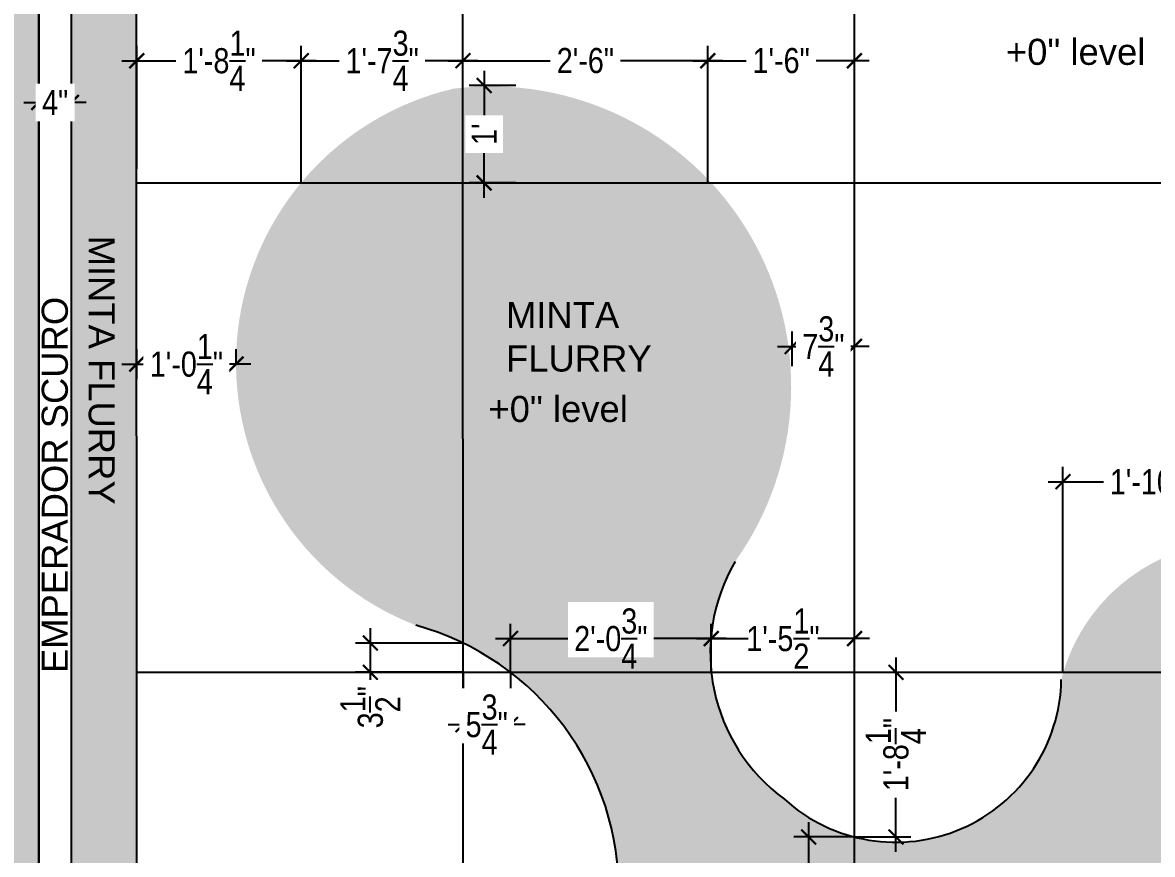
# Model space of a CAD drawing. Header units: inches. Extents: x -109431 to 29005, y -34715 to -1756.
# Drawn here: x -53612.4 to -53473.9, y -17396.6 to -17294.6 of the extents above; entities that cross this region are included whole.
import ezdxf

# ---------------------------------------------------------------- set-up
doc = ezdxf.new("R2010")
doc.units = ezdxf.units.IN
doc.header["$LTSCALE"] = 0.05
doc.header["$MEASUREMENT"] = 0
doc.header["$PDMODE"] = 3
doc.header["$PDSIZE"] = -4
doc.linetypes.add('ACAD_ISO03W100', pattern=[30, 12, -18])
doc.linetypes.add('DASHED2', pattern=[0.375, 0.25, -0.125])
doc.layers.get('Defpoints').update_dxf_attribs({"linetype": 'DASHED2'})
for name, color, linetype in [('Flooring Hatch', 251, 'Continuous'), ('Flooring Layout', 7, 'Continuous'), ('hatchscreen60', 7, 'Continuous')]:
    doc.layers.add(name, color=color, linetype=linetype)
doc.styles.add('9-128OF1-4', font='ARIALN.TTF', dxfattribs={"height": 3.0792})
doc.styles.add('PDF Arial', font='arial.ttf')
doc.dimstyles.new('DIM 1-4', dxfattribs={"dimtxt": 3.0792, "dimasz": 1.82, "dimexe": 1.82, "dimexo": 0, "dimgap": 0.09, "dimtad": 0, "dimzin": 0, "dimdsep": 46, "dimlunit": 4, "dimtxsty": '9-128OF1-4', "dimblk": 'ARCHTICK', "dimcen": 1.8125, "dimdle": 1.82, "dimclrd": 8, "dimclre": 8, "dimadec": 0, "dimazin": 0, "dimtfac": 1, "dimtofl": 0, "dimtmove": 0, "dimatfit": 3, "dimldrblk": 'OPEN90', "dimfxl": 1, "dimtolj": 1, "dimtzin": 0, "dimlwd": -1, "dimarcsym": 0})

# ---------------------------------------------------------------- blocks, each defined once
blk = doc.blocks.new('_ArchTick')
at = {"color": 0, "const_width": 0.15}
blk.add_lwpolyline([(-0.5, -0.5), (0.5, 0.5)], dxfattribs=at)
blk = doc.blocks.new('*D308')
at = {"layer": 'Defpoints', "color": 0, "ltscale": 50, "transparency": 16777216}
for p in [(-53551.94, -17302.29), (-53555.85, -17314.23), (-53551.94, -17314.23)]:
    blk.add_point(p, dxfattribs=at)
at = {"layer": 'Flooring Layout', "color": 8, "linetype": 'ACAD_ISO03W100', "ltscale": 50, "transparency": 16777216}
for p, q in [((-53555.85, -17300.47), (-53555.85, -17307.13)), ((-53555.85, -17316.05), (-53555.85, -17309.39))]:
    blk.add_line(p, q, dxfattribs=at)
at = {"layer": 'Flooring Layout', "color": 8, "linetype": 'ACAD_ISO03W100', "lineweight": -2, "ltscale": 50, "transparency": 16777216}
for p, q in [((-53551.94, -17302.29), (-53557.67, -17302.29)), ((-53551.94, -17314.23), (-53557.67, -17314.23))]:
    blk.add_line(p, q, dxfattribs=at)
at = {"layer": 'Flooring Layout', "color": 8, "ltscale": 50, "transparency": 16777216, "xscale": 1.82, "yscale": 1.82, "zscale": 1.82}
for p, rotation in [((-53555.85, -17302.29), 90), ((-53555.85, -17314.23), 270)]:
    blk.add_blockref('_ArchTick', p, dxfattribs=dict(at, rotation=rotation))
at = {"layer": 'Flooring Layout', "color": 0, "ltscale": 50, "transparency": 16777216, "insert": (-53555.85, -17308.26), "char_height": 3.079, "attachment_point": 5, "rotation": 90, "style": '9-128OF1-4', "bg_fill": 3, "box_fill_scale": 1.25, "bg_fill_color": 256, "bg_fill_true_color": 13158600, "bg_fill_transparency": 0}
blk.add_mtext("\\A1;1'", dxfattribs=at)
blk = doc.blocks.new('_Open90')
at = {"color": 0, "linetype": 'ByBlock', "lineweight": -2}
for p, q in [((0, 0), (-1, 0)), ((-0.5, 0.5), (0, 0)), ((0, 0), (-0.5, -0.5))]:
    blk.add_line(p, q, dxfattribs=at)
blk = doc.blocks.new('*D309')
at = {"layer": 'Defpoints', "color": 0, "ltscale": 50, "transparency": 16777216}
for p in [(-53528.42, -17299.25), (-53558.44, -17314.23), (-53528.42, -17314.23)]:
    blk.add_point(p, dxfattribs=at)
at = {"layer": 'Flooring Layout', "color": 8, "linetype": 'ACAD_ISO03W100', "lineweight": -2, "ltscale": 50, "transparency": 16777216}
for p, q in [((-53558.44, -17314.23), (-53558.44, -17297.43)), ((-53528.42, -17314.23), (-53528.42, -17297.43))]:
    blk.add_line(p, q, dxfattribs=at)
at = {"layer": 'Flooring Layout', "color": 8, "linetype": 'ACAD_ISO03W100', "ltscale": 50, "transparency": 16777216}
for p, q in [((-53560.26, -17299.25), (-53546.9, -17299.25)), ((-53526.6, -17299.25), (-53539.96, -17299.25))]:
    blk.add_line(p, q, dxfattribs=at)
at = {"layer": 'Flooring Layout', "color": 8, "ltscale": 50, "transparency": 16777216, "xscale": 1.82, "yscale": 1.82, "zscale": 1.82, "rotation": 180}
blk.add_blockref('_ArchTick', (-53558.44, -17299.25), dxfattribs=at)
at = {"layer": 'Flooring Layout', "color": 8, "ltscale": 50, "transparency": 16777216, "xscale": 1.82, "yscale": 1.82, "zscale": 1.82}
blk.add_blockref('_ArchTick', (-53528.42, -17299.25), dxfattribs=at)
at = {"layer": 'Flooring Layout', "color": 0, "ltscale": 50, "transparency": 16777216, "insert": (-53543.43, -17299.25), "char_height": 3.079, "attachment_point": 5, "style": '9-128OF1-4', "bg_fill": 3, "box_fill_scale": 1.25, "bg_fill_color": 256, "bg_fill_true_color": 13158600, "bg_fill_transparency": 0}
blk.add_mtext('\\A1;2\'-6"', dxfattribs=at)
blk = doc.blocks.new('*D310')
at = {"layer": 'Defpoints', "color": 0, "ltscale": 50, "transparency": 16777216}
for p in [(-53578.27, -17299.25), (-53578.27, -17314.23), (-53558.44, -17314.23)]:
    blk.add_point(p, dxfattribs=at)
at = {"layer": 'Flooring Layout', "color": 8, "linetype": 'ACAD_ISO03W100', "lineweight": -2, "ltscale": 50, "transparency": 16777216}
for p, q in [((-53578.27, -17314.23), (-53578.27, -17297.43)), ((-53558.44, -17314.23), (-53558.44, -17297.43))]:
    blk.add_line(p, q, dxfattribs=at)
at = {"layer": 'Flooring Layout', "color": 8, "linetype": 'ACAD_ISO03W100', "ltscale": 50, "transparency": 16777216}
for p, q in [((-53580.09, -17299.25), (-53572.65, -17299.25)), ((-53556.62, -17299.25), (-53564.06, -17299.25))]:
    blk.add_line(p, q, dxfattribs=at)
at = {"layer": 'Flooring Layout', "color": 8, "ltscale": 50, "transparency": 16777216, "xscale": 1.82, "yscale": 1.82, "zscale": 1.82, "rotation": 180}
blk.add_blockref('_ArchTick', (-53578.27, -17299.25), dxfattribs=at)
at = {"layer": 'Flooring Layout', "color": 8, "ltscale": 50, "transparency": 16777216, "xscale": 1.82, "yscale": 1.82, "zscale": 1.82}
blk.add_blockref('_ArchTick', (-53558.44, -17299.25), dxfattribs=at)
at = {"layer": 'Flooring Layout', "color": 0, "ltscale": 50, "transparency": 16777216, "insert": (-53568.35, -17299.25), "char_height": 3.0792, "attachment_point": 5, "style": '9-128OF1-4', "bg_fill": 3, "box_fill_scale": 1.25, "bg_fill_color": 256, "bg_fill_true_color": 13158600, "bg_fill_transparency": 0}
blk.add_mtext('\\A1;1\'-7{\\H1x;\\S3/4;}"', dxfattribs=at)
blk = doc.blocks.new('*D311')
at = {"layer": 'Defpoints', "color": 0, "ltscale": 50, "transparency": 16777216}
for p in [(-53558.43, -17370.65), (-53569.8, -17374.23), (-53558.43, -17374.23)]:
    blk.add_point(p, dxfattribs=at)
at = {"layer": 'Flooring Layout', "color": 8, "linetype": 'ACAD_ISO03W100', "ltscale": 50, "transparency": 16777216}
for p, q in [((-53569.8, -17368.83), (-53569.8, -17374.23)), ((-53569.8, -17374.23), (-53569.8, -17376.05))]:
    blk.add_line(p, q, dxfattribs=at)
at = {"layer": 'Flooring Layout', "color": 8, "linetype": 'ACAD_ISO03W100', "lineweight": -2, "ltscale": 50, "transparency": 16777216}
for p, q in [((-53558.43, -17370.65), (-53571.62, -17370.65)), ((-53558.43, -17374.23), (-53571.62, -17374.23))]:
    blk.add_line(p, q, dxfattribs=at)
at = {"layer": 'Flooring Layout', "color": 8, "ltscale": 50, "transparency": 16777216, "xscale": 1.82, "yscale": 1.82, "zscale": 1.82}
for p, rotation in [((-53569.8, -17370.65), 90), ((-53569.8, -17374.23), 270)]:
    blk.add_blockref('_ArchTick', p, dxfattribs=dict(at, rotation=rotation))
at = {"layer": 'Flooring Layout', "color": 0, "ltscale": 50, "transparency": 16777216, "insert": (-53569.8, -17378.52), "char_height": 3.0792, "attachment_point": 5, "rotation": 90, "style": '9-128OF1-4', "bg_fill": 3, "box_fill_scale": 1.25, "bg_fill_color": 256, "bg_fill_true_color": 13158600, "bg_fill_transparency": 0}
blk.add_mtext('\\A1;3{\\H1x;\\S1/2;}"', dxfattribs=at)
blk = doc.blocks.new('*D312')
at = {"layer": 'Defpoints', "color": 0, "ltscale": 50, "transparency": 16777216}
for p in [(-53484.88, -17350.87), (-53462.43, -17358.01), (-53484.88, -17374.24)]:
    blk.add_point(p, dxfattribs=at)
at = {"layer": 'Flooring Layout', "color": 8, "linetype": 'ACAD_ISO03W100', "lineweight": -2, "ltscale": 50, "transparency": 16777216}
for p, q in [((-53484.88, -17374.24), (-53484.88, -17349.05)), ((-53462.43, -17358.01), (-53462.43, -17349.05))]:
    blk.add_line(p, q, dxfattribs=at)
at = {"layer": 'Flooring Layout', "color": 8, "linetype": 'ACAD_ISO03W100', "ltscale": 50, "transparency": 16777216}
for p, q in [((-53486.7, -17350.87), (-53478.89, -17350.87)), ((-53460.61, -17350.87), (-53468.42, -17350.87))]:
    blk.add_line(p, q, dxfattribs=at)
at = {"layer": 'Flooring Layout', "color": 8, "ltscale": 50, "transparency": 16777216, "xscale": 1.82, "yscale": 1.82, "zscale": 1.82, "rotation": 180}
blk.add_blockref('_ArchTick', (-53484.88, -17350.87), dxfattribs=at)
at = {"layer": 'Flooring Layout', "color": 8, "ltscale": 50, "transparency": 16777216, "xscale": 1.82, "yscale": 1.82, "zscale": 1.82}
blk.add_blockref('_ArchTick', (-53462.43, -17350.87), dxfattribs=at)
at = {"layer": 'Flooring Layout', "color": 0, "ltscale": 50, "transparency": 16777216, "insert": (-53473.66, -17350.87), "char_height": 3.0792, "attachment_point": 5, "style": '9-128OF1-4', "bg_fill": 3, "box_fill_scale": 1.25, "bg_fill_color": 256, "bg_fill_true_color": 13158600, "bg_fill_transparency": 0}
blk.add_mtext('\\A1;1\'-10{\\H1x;\\S1/2;}"', dxfattribs=at)
blk = doc.blocks.new('*D318')
at = {"layer": 'Defpoints', "color": 0, "ltscale": 50, "transparency": 16777216}
for p in [(-53598.44, -17336.45), (-53586.26, -17336.45), (-53598.44, -17338.29)]:
    blk.add_point(p, dxfattribs=at)
at = {"layer": 'Flooring Layout', "color": 8, "linetype": 'ACAD_ISO03W100', "lineweight": -2, "ltscale": 50, "transparency": 16777216}
for p, q in [((-53598.44, -17338.29), (-53598.44, -17334.63)), ((-53586.26, -17336.45), (-53586.26, -17334.63))]:
    blk.add_line(p, q, dxfattribs=at)
at = {"layer": 'Flooring Layout', "color": 8, "linetype": 'ACAD_ISO03W100', "ltscale": 50, "transparency": 16777216}
for p, q in [((-53600.26, -17336.45), (-53596.64, -17336.45)), ((-53584.44, -17336.45), (-53588.06, -17336.45))]:
    blk.add_line(p, q, dxfattribs=at)
at = {"layer": 'Flooring Layout', "color": 8, "ltscale": 50, "transparency": 16777216, "xscale": 1.82, "yscale": 1.82, "zscale": 1.82, "rotation": 180}
blk.add_blockref('_ArchTick', (-53598.44, -17336.45), dxfattribs=at)
at = {"layer": 'Flooring Layout', "color": 8, "ltscale": 50, "transparency": 16777216, "xscale": 1.82, "yscale": 1.82, "zscale": 1.82}
blk.add_blockref('_ArchTick', (-53586.26, -17336.45), dxfattribs=at)
at = {"layer": 'Flooring Layout', "color": 0, "ltscale": 50, "transparency": 16777216, "insert": (-53592.35, -17336.45), "char_height": 3.0792, "attachment_point": 5, "style": '9-128OF1-4', "bg_fill": 3, "box_fill_scale": 1.25, "bg_fill_color": 256, "bg_fill_true_color": 13158600, "bg_fill_transparency": 0}
blk.add_mtext('\\A1;1\'-0{\\H1x;\\S1/4;}"', dxfattribs=at)
blk = doc.blocks.new('*D319')
at = {"layer": 'Flooring Layout', "color": 8, "linetype": 'ACAD_ISO03W100', "lineweight": -2, "ltscale": 50, "transparency": 16777216}
for p, q in [((-53518.07, -17336.69), (-53518.07, -17332.46)), ((-53510.44, -17336.69), (-53510.44, -17332.46))]:
    blk.add_line(p, q, dxfattribs=at)
at = {"layer": 'Flooring Layout', "color": 8, "linetype": 'ACAD_ISO03W100', "ltscale": 50, "transparency": 16777216}
for p, q in [((-53519.89, -17334.28), (-53516.75, -17334.28)), ((-53508.62, -17334.28), (-53511.76, -17334.28))]:
    blk.add_line(p, q, dxfattribs=at)
at = {"layer": 'Flooring Layout', "color": 8, "ltscale": 50, "transparency": 16777216, "xscale": 1.82, "yscale": 1.82, "zscale": 1.82, "rotation": 180}
blk.add_blockref('_ArchTick', (-53518.07, -17334.28), dxfattribs=at)
at = {"layer": 'Flooring Layout', "color": 8, "ltscale": 50, "transparency": 16777216, "xscale": 1.82, "yscale": 1.82, "zscale": 1.82}
blk.add_blockref('_ArchTick', (-53510.44, -17334.28), dxfattribs=at)
at = {"layer": 'Flooring Layout', "color": 0, "ltscale": 50, "transparency": 16777216, "insert": (-53514.25, -17334.28), "char_height": 3.0792, "attachment_point": 5, "style": '9-128OF1-4', "bg_fill": 3, "box_fill_scale": 1.25, "bg_fill_color": 256, "bg_fill_true_color": 13158600, "bg_fill_transparency": 0}
blk.add_mtext('\\A1;7{\\H1x;\\S3/4;}"', dxfattribs=at)
at = {"layer": 'Defpoints', "color": 0, "ltscale": 50, "transparency": 16777216}
for p in [(-53510.44, -17334.28), (-53518.07, -17336.69), (-53510.44, -17336.69)]:
    blk.add_point(p, dxfattribs=at)
blk = doc.blocks.new('*D320')
at = {"layer": 'Flooring Layout', "color": 8, "linetype": 'ACAD_ISO03W100', "lineweight": -2, "ltscale": 50, "transparency": 16777216}
for p, q in [((-53610.44, -17302.58), (-53610.44, -17306.18)), ((-53606.44, -17302.58), (-53606.44, -17306.18))]:
    blk.add_line(p, q, dxfattribs=at)
at = {"layer": 'Flooring Layout', "color": 8, "linetype": 'ACAD_ISO03W100', "ltscale": 50, "transparency": 16777216}
for p, q in [((-53612.26, -17304.36), (-53610.03, -17304.36)), ((-53604.62, -17304.36), (-53606.85, -17304.36))]:
    blk.add_line(p, q, dxfattribs=at)
at = {"layer": 'Flooring Layout', "color": 8, "ltscale": 50, "transparency": 16777216, "xscale": 1.82, "yscale": 1.82, "zscale": 1.82, "rotation": 180}
blk.add_blockref('_ArchTick', (-53610.44, -17304.36), dxfattribs=at)
at = {"layer": 'Flooring Layout', "color": 8, "ltscale": 50, "transparency": 16777216, "xscale": 1.82, "yscale": 1.82, "zscale": 1.82}
blk.add_blockref('_ArchTick', (-53606.44, -17304.36), dxfattribs=at)
at = {"layer": 'Flooring Layout', "color": 0, "ltscale": 50, "transparency": 16777216, "insert": (-53608.44, -17304.36), "char_height": 3.079, "attachment_point": 5, "style": '9-128OF1-4', "bg_fill": 3, "box_fill_scale": 1.25, "bg_fill_color": 256, "bg_fill_true_color": 13158600, "bg_fill_transparency": 0}
blk.add_mtext('\\A1;4"', dxfattribs=at)
at = {"layer": 'Defpoints', "color": 0, "ltscale": 50, "transparency": 16777216}
for p in [(-53610.44, -17302.58), (-53606.44, -17302.58), (-53606.44, -17304.36)]:
    blk.add_point(p, dxfattribs=at)
blk = doc.blocks.new('*D324')
at = {"layer": 'Defpoints', "color": 0, "ltscale": 50, "transparency": 16777216}
for p in [(-53598.44, -17299.25), (-53598.44, -17312.51), (-53578.27, -17314.23)]:
    blk.add_point(p, dxfattribs=at)
at = {"layer": 'Flooring Layout', "color": 8, "linetype": 'ACAD_ISO03W100', "lineweight": -2, "ltscale": 50, "transparency": 16777216}
for p, q in [((-53598.44, -17312.51), (-53598.44, -17297.43)), ((-53578.27, -17314.23), (-53578.27, -17297.43))]:
    blk.add_line(p, q, dxfattribs=at)
at = {"layer": 'Flooring Layout', "color": 8, "linetype": 'ACAD_ISO03W100', "ltscale": 50, "transparency": 16777216}
for p, q in [((-53600.26, -17299.25), (-53592.65, -17299.25)), ((-53576.45, -17299.25), (-53584.06, -17299.25))]:
    blk.add_line(p, q, dxfattribs=at)
at = {"layer": 'Flooring Layout', "color": 8, "ltscale": 50, "transparency": 16777216, "xscale": 1.82, "yscale": 1.82, "zscale": 1.82, "rotation": 180}
blk.add_blockref('_ArchTick', (-53598.44, -17299.25), dxfattribs=at)
at = {"layer": 'Flooring Layout', "color": 8, "ltscale": 50, "transparency": 16777216, "xscale": 1.82, "yscale": 1.82, "zscale": 1.82}
blk.add_blockref('_ArchTick', (-53578.27, -17299.25), dxfattribs=at)
at = {"layer": 'Flooring Layout', "color": 0, "ltscale": 50, "transparency": 16777216, "insert": (-53588.35, -17299.25), "char_height": 3.0792, "attachment_point": 5, "style": '9-128OF1-4', "bg_fill": 3, "box_fill_scale": 1.25, "bg_fill_color": 256, "bg_fill_true_color": 13158600, "bg_fill_transparency": 0}
blk.add_mtext('\\A1;1\'-8{\\H1x;\\S1/4;}"', dxfattribs=at)
blk = doc.blocks.new('*D325')
at = {"layer": 'Defpoints', "color": 0, "ltscale": 50, "transparency": 16777216}
for p in [(-53510.44, -17299.25), (-53510.44, -17308.72), (-53528.42, -17314.23)]:
    blk.add_point(p, dxfattribs=at)
at = {"layer": 'Flooring Layout', "color": 8, "linetype": 'ACAD_ISO03W100', "lineweight": -2, "ltscale": 50, "transparency": 16777216}
for p, q in [((-53528.42, -17314.23), (-53528.42, -17297.43)), ((-53510.44, -17308.72), (-53510.44, -17297.43))]:
    blk.add_line(p, q, dxfattribs=at)
at = {"layer": 'Flooring Layout', "color": 8, "linetype": 'ACAD_ISO03W100', "ltscale": 50, "transparency": 16777216}
for p, q in [((-53530.24, -17299.25), (-53522.76, -17299.25)), ((-53508.62, -17299.25), (-53516.1, -17299.25))]:
    blk.add_line(p, q, dxfattribs=at)
at = {"layer": 'Flooring Layout', "color": 8, "ltscale": 50, "transparency": 16777216, "xscale": 1.82, "yscale": 1.82, "zscale": 1.82, "rotation": 180}
blk.add_blockref('_ArchTick', (-53528.42, -17299.25), dxfattribs=at)
at = {"layer": 'Flooring Layout', "color": 8, "ltscale": 50, "transparency": 16777216, "xscale": 1.82, "yscale": 1.82, "zscale": 1.82}
blk.add_blockref('_ArchTick', (-53510.44, -17299.25), dxfattribs=at)
at = {"layer": 'Flooring Layout', "color": 0, "ltscale": 50, "transparency": 16777216, "insert": (-53519.43, -17299.25), "char_height": 3.079, "attachment_point": 5, "style": '9-128OF1-4', "bg_fill": 3, "box_fill_scale": 1.25, "bg_fill_color": 256, "bg_fill_true_color": 13158600, "bg_fill_transparency": 0}
blk.add_mtext('\\A1;1\'-6"', dxfattribs=at)
blk = doc.blocks.new('*D326')
at = {"layer": 'Defpoints', "color": 0, "ltscale": 50, "transparency": 16777216}
for p in [(-53510.43, -17394.43), (-53516.06, -17436.27), (-53510.42, -17436.27)]:
    blk.add_point(p, dxfattribs=at)
at = {"layer": 'Flooring Layout', "color": 8, "linetype": 'ACAD_ISO03W100', "ltscale": 50, "transparency": 16777216}
for p, q in [((-53516.06, -17392.61), (-53516.06, -17410.94)), ((-53516.06, -17438.09), (-53516.06, -17419.76))]:
    blk.add_line(p, q, dxfattribs=at)
at = {"layer": 'Flooring Layout', "color": 8, "linetype": 'ACAD_ISO03W100', "lineweight": -2, "ltscale": 50, "transparency": 16777216}
for p, q in [((-53510.43, -17394.43), (-53517.88, -17394.43)), ((-53510.42, -17436.27), (-53517.88, -17436.27))]:
    blk.add_line(p, q, dxfattribs=at)
at = {"layer": 'Flooring Layout', "color": 8, "ltscale": 50, "transparency": 16777216, "xscale": 1.82, "yscale": 1.82, "zscale": 1.82}
for p, rotation in [((-53516.06, -17394.43), 90), ((-53516.06, -17436.27), 270)]:
    blk.add_blockref('_ArchTick', p, dxfattribs=dict(at, rotation=rotation))
at = {"layer": 'Flooring Layout', "color": 0, "ltscale": 50, "transparency": 16777216, "insert": (-53516.06, -17415.35), "char_height": 3.0792, "attachment_point": 5, "rotation": 90, "style": '9-128OF1-4', "bg_fill": 3, "box_fill_scale": 1.25, "bg_fill_color": 256, "bg_fill_true_color": 13158600, "bg_fill_transparency": 0}
blk.add_mtext('\\A1;3\'-5{\\H1x;\\S3/4;}"', dxfattribs=at)
blk = doc.blocks.new('*D327')
at = {"layer": 'Defpoints', "color": 0, "ltscale": 50, "transparency": 16777216}
for p in [(-53510.43, -17374.24), (-53505.36, -17374.24), (-53510.43, -17394.43)]:
    blk.add_point(p, dxfattribs=at)
at = {"layer": 'Flooring Layout', "color": 8, "linetype": 'ACAD_ISO03W100', "ltscale": 50, "transparency": 16777216}
for p, q in [((-53505.36, -17372.42), (-53505.36, -17380.04)), ((-53505.36, -17396.25), (-53505.36, -17388.63))]:
    blk.add_line(p, q, dxfattribs=at)
at = {"layer": 'Flooring Layout', "color": 8, "linetype": 'ACAD_ISO03W100', "lineweight": -2, "ltscale": 50, "transparency": 16777216}
for p, q in [((-53510.43, -17374.24), (-53503.54, -17374.24)), ((-53510.43, -17394.43), (-53503.54, -17394.43))]:
    blk.add_line(p, q, dxfattribs=at)
at = {"layer": 'Flooring Layout', "color": 8, "ltscale": 50, "transparency": 16777216, "xscale": 1.82, "yscale": 1.82, "zscale": 1.82}
for p, rotation in [((-53505.36, -17374.24), 90), ((-53505.36, -17394.43), 270)]:
    blk.add_blockref('_ArchTick', p, dxfattribs=dict(at, rotation=rotation))
at = {"layer": 'Flooring Layout', "color": 0, "ltscale": 50, "transparency": 16777216, "insert": (-53505.36, -17384.33), "char_height": 3.0792, "attachment_point": 5, "rotation": 90, "style": '9-128OF1-4', "bg_fill": 3, "box_fill_scale": 1.25, "bg_fill_color": 256, "bg_fill_true_color": 13158600, "bg_fill_transparency": 0}
blk.add_mtext('\\A1;1\'-8{\\H1x;\\S1/4;}"', dxfattribs=at)
blk = doc.blocks.new('*D328')
at = {"layer": 'Defpoints', "color": 0, "ltscale": 50, "transparency": 16777216}
for p in [(-53552.62, -17370.1), (-53552.62, -17374.23), (-53527.99, -17374.23)]:
    blk.add_point(p, dxfattribs=at)
at = {"layer": 'Flooring Layout', "color": 8, "linetype": 'ACAD_ISO03W100', "lineweight": -2, "ltscale": 50, "transparency": 16777216}
for p, q in [((-53552.62, -17374.23), (-53552.62, -17368.28)), ((-53527.99, -17374.23), (-53527.99, -17368.28))]:
    blk.add_line(p, q, dxfattribs=at)
at = {"layer": 'Flooring Layout', "color": 8, "linetype": 'ACAD_ISO03W100', "ltscale": 50, "transparency": 16777216}
for p, q in [((-53554.44, -17370.1), (-53544.74, -17370.1)), ((-53526.17, -17370.1), (-53535.87, -17370.1))]:
    blk.add_line(p, q, dxfattribs=at)
at = {"layer": 'Flooring Layout', "color": 8, "ltscale": 50, "transparency": 16777216, "xscale": 1.82, "yscale": 1.82, "zscale": 1.82, "rotation": 180}
blk.add_blockref('_ArchTick', (-53552.62, -17370.1), dxfattribs=at)
at = {"layer": 'Flooring Layout', "color": 8, "ltscale": 50, "transparency": 16777216, "xscale": 1.82, "yscale": 1.82, "zscale": 1.82}
blk.add_blockref('_ArchTick', (-53527.99, -17370.1), dxfattribs=at)
at = {"layer": 'Flooring Layout', "color": 0, "ltscale": 50, "transparency": 16777216, "insert": (-53540.31, -17370.1), "char_height": 3.0792, "attachment_point": 5, "style": '9-128OF1-4', "bg_fill": 3, "box_fill_scale": 1.25, "bg_fill_color": 256, "bg_fill_true_color": 13158600, "bg_fill_transparency": 0}
blk.add_mtext('\\A1;2\'-0{\\H1x;\\S3/4;}"', dxfattribs=at)
blk = doc.blocks.new('*D329')
at = {"layer": 'Defpoints', "color": 0, "ltscale": 50, "transparency": 16777216}
for p in [(-53510.43, -17370.1), (-53527.99, -17374.23), (-53510.43, -17374.24)]:
    blk.add_point(p, dxfattribs=at)
at = {"layer": 'Flooring Layout', "color": 8, "linetype": 'ACAD_ISO03W100', "lineweight": -2, "ltscale": 50, "transparency": 16777216}
for p, q in [((-53527.99, -17374.23), (-53527.99, -17368.28)), ((-53510.43, -17374.24), (-53510.43, -17368.28))]:
    blk.add_line(p, q, dxfattribs=at)
at = {"layer": 'Flooring Layout', "color": 8, "linetype": 'ACAD_ISO03W100', "ltscale": 50, "transparency": 16777216}
for p, q in [((-53529.81, -17370.1), (-53523.47, -17370.1)), ((-53508.61, -17370.1), (-53514.95, -17370.1))]:
    blk.add_line(p, q, dxfattribs=at)
at = {"layer": 'Flooring Layout', "color": 8, "ltscale": 50, "transparency": 16777216, "xscale": 1.82, "yscale": 1.82, "zscale": 1.82, "rotation": 180}
blk.add_blockref('_ArchTick', (-53527.99, -17370.1), dxfattribs=at)
at = {"layer": 'Flooring Layout', "color": 8, "ltscale": 50, "transparency": 16777216, "xscale": 1.82, "yscale": 1.82, "zscale": 1.82}
blk.add_blockref('_ArchTick', (-53510.43, -17370.1), dxfattribs=at)
at = {"layer": 'Flooring Layout', "color": 0, "ltscale": 50, "transparency": 16777216, "insert": (-53519.21, -17370.1), "char_height": 3.0792, "attachment_point": 5, "style": '9-128OF1-4'}
blk.add_mtext('\\A1;1\'-5{\\H1x;\\S1/2;}"', dxfattribs=at)
blk = doc.blocks.new('*D349')
at = {"layer": 'Defpoints', "color": 0, "ltscale": 50, "transparency": 16777216}
for p in [(-53558.43, -17374.23), (-53552.62, -17374.23)]:
    blk.add_point(p, dxfattribs=at)
at = {"layer": 'Flooring Layout', "color": 8, "linetype": 'ACAD_ISO03W100', "lineweight": -2, "ltscale": 50, "transparency": 16777216}
for p, q in [((-53558.43, -17374.23), (-53558.43, -17382.47)), ((-53552.62, -17374.23), (-53552.62, -17382.47))]:
    blk.add_line(p, q, dxfattribs=at)
at = {"layer": 'Flooring Layout', "color": 8, "linetype": 'ACAD_ISO03W100', "ltscale": 50, "transparency": 16777216}
for p, q in [((-53560.25, -17380.65), (-53558.03, -17380.65)), ((-53550.8, -17380.65), (-53553.02, -17380.65))]:
    blk.add_line(p, q, dxfattribs=at)
at = {"layer": 'Flooring Layout', "color": 8, "ltscale": 50, "transparency": 16777216, "xscale": 1.82, "yscale": 1.82, "zscale": 1.82, "rotation": 180}
blk.add_blockref('_ArchTick', (-53558.43, -17380.65), dxfattribs=at)
at = {"layer": 'Flooring Layout', "color": 8, "ltscale": 50, "transparency": 16777216, "xscale": 1.82, "yscale": 1.82, "zscale": 1.82}
blk.add_blockref('_ArchTick', (-53552.62, -17380.65), dxfattribs=at)
at = {"layer": 'Flooring Layout', "color": 0, "ltscale": 50, "transparency": 16777216, "insert": (-53555.53, -17380.65), "char_height": 3.0792, "attachment_point": 5, "style": '9-128OF1-4', "bg_fill": 3, "box_fill_scale": 1.25, "bg_fill_color": 256, "bg_fill_true_color": 13158600, "bg_fill_transparency": 0}
blk.add_mtext('\\A1;5{\\H1x;\\S3/4;}"', dxfattribs=at)
at = {"layer": 'Defpoints', "color": 0, "ltscale": 50, "transparency": 16777216}
blk.add_point((-53552.62, -17380.65), dxfattribs=at)

msp = doc.modelspace()

# ---------------------------------------------------------------- hatches: boundary and pattern name
at = {"layer": 'Flooring Hatch', "ltscale": 50, "true_color": 0x939598}
h = msp.add_hatch(color=252, dxfattribs=at)
h.dxf.hatch_style = 1
h.paths.add_polyline_path([(-53432.0671, -17267.2335), (-53440.0671, -17267.2335), (-53440.04394, -17436.26858), (-53598.42274, -17436.26858), (-53598.42274, -17436.26118), (-53598.44768, -17254.2335), (-53444.22755, -17254.2335), (-53444.22755, -17250.2335), (-53432.06942, -17250.2335), (-53432.06997, -17246.2335), (-53606.44877, -17246.2335), (-53606.42164, -17444.26858), (-53432.04284, -17444.26858)])
h = msp.add_hatch(color=252, dxfattribs=at)
h.dxf.hatch_style = 1
edge = h.paths.add_edge_path(flags=17)
edge.add_line((-53440.0423, -17398.66508), (-53440.0423, -17394.39326))
edge.add_arc((-53426.73476, -17396.52917), 13.47786, 170.8815829, 189.1184171)
edge = h.paths.add_edge_path()
edge.add_line((-53440.0423, -17436.26858), (-53440.0423, -17412.75665))
edge.add_arc((-53463.69803, -17405.58414), 24.7192, 311.0987348, 343.1324884, ccw=False)
edge.add_arc((-53456.47819, -17415.253), 12.71989, 106.3275358, 315.2247465, ccw=False)
edge.add_arc((-53463.23682, -17380.72258), 22.54926, 278.1140987, 525.6090517)
edge.add_arc((-53505.37004, -17374.77782), 20.29436, 227.7775055, 359.0388098, ccw=False)
edge.add_arc((-53505.90781, -17371.87615), 22.20628, 149.6625461, 233.8475611, ccw=False)
edge.add_arc((-53555.03493, -17339.23082), 36.83623, 324.4269562, 457.1545705)
edge.add_arc((-53551.75103, -17336.28674), 34.51497, 103.1832978, 248.8567444)
edge.add_arc((-53573.23246, -17401.16517), 33.91182, -1.1382231, 74.553803, ccw=False)
edge.add_arc((-53571.89709, -17400.97395), 32.58123, 215.5026642, 358.4789252, ccw=False)
edge.add_line((-53598.4211, -17419.8952), (-53598.4211, -17436.26858))
edge.add_line((-53598.4211, -17436.26858), (-53440.0423, -17436.26858))
at = {"layer": 'hatchscreen60', "ltscale": 50, "true_color": 0x991b1e, "transparency": 33554559}
h = msp.add_hatch(color=244, dxfattribs=at)
h.dxf.hatch_style = 1
h.paths.add_polyline_path([(-53610.45504, -17196.2335), (-53683.01149, -17196.2335), (-53683.01149, -17448.26858), (-53610.45504, -17448.26858)])
h.paths.add_polyline_path([(-53614.45504, -17200.2335), (-53614.45504, -17444.26858), (-53679.01149, -17444.26858), (-53679.01149, -17200.2335)], flags=16)

# ---------------------------------------------------------------- linework, layer by layer
at = {"layer": 'Flooring Hatch', "color": 9, "ltscale": 50, "true_color": 0xc7c8ca}
for centre, radius, start, end in [((-53505.90781, -17371.87615), 22.20628, 149.6625461, 233.8475611), ((-53573.23246, -17401.16517), 33.91182, 358.8617769, 74.553803), ((-53505.37004, -17374.77782), 20.29436, 227.7775055, 359.0388098)]:
    msp.add_arc(centre, radius, start, end, dxfattribs=at)
at = {"layer": 'Flooring Layout', "ltscale": 50}
msp.add_line((-53606.42164, -17444.26858), (-53606.44877, -17246.2335), dxfattribs=at)
at = {"layer": 'Flooring Layout', "color": 9, "ltscale": 50, "true_color": 0xc7c8ca}
for p, q in [((-53558.42274, -17436.26858), (-53558.44768, -17254.2335)), ((-53510.42274, -17436.26858), (-53510.44768, -17254.2335)), ((-53598.43946, -17314.23163), (-53440.03861, -17314.23903)), ((-53598.43124, -17374.23163), (-53440.04141, -17374.23903))]:
    msp.add_line(p, q, dxfattribs=at)
at = {"layer": 'Flooring Layout', "color": 8, "ltscale": 50}
for points in [[(-53682.97755, -17196.2335), (-53610.4211, -17196.2335), (-53610.4211, -17448.26858), (-53682.97755, -17448.26858)], [(-53610.44932, -17242.2335), (-53428.07052, -17242.2335), (-53428.0423, -17448.26858), (-53610.4211, -17448.26858)], [(-53606.44877, -17246.2335), (-53432.06997, -17246.2335), (-53432.04284, -17444.26858), (-53606.42164, -17444.26858)], [(-53598.44768, -17254.2335), (-53440.06888, -17254.2335), (-53440.04394, -17436.26858), (-53598.42274, -17436.26858)]]:
    msp.add_lwpolyline(points, close=True, dxfattribs=at)

# ---------------------------------------------------------------- texts
at = {"layer": 'Flooring Hatch', "color": 1, "char_height": 3.1965877, "attachment_point": 4, "style": 'PDF Arial'}
for s, insert, width in [('\\pi23.19051;+0" level', (-53515.06821, -17298.18225), 62.9199867), ('MINTA FLURRY', (-53553.16658, -17333.11977), 29.9916857), ('\\pi23.19051;+0" level', (-53578.51344, -17341.97113), 62.9199867)]:
    msp.add_mtext(s, dxfattribs=dict(at, insert=insert, width=width))
for s, insert, width, rotation in [('MINTA FLURRY', (-53602.75073, -17320.69597), 45.3482862, 270), ('EMPERADOR SCURO', (-53608.46323, -17374.33887), 60.9127845, 90)]:
    msp.add_mtext(s, dxfattribs=dict(at, insert=insert, width=width, rotation=rotation))

# ---------------------------------------------------------------- next in the draw order: dimensions: what is measured, and where the dimension line sits
at = {"layer": 'Flooring Layout', "ltscale": 50}
for base, p1, p2, picture, middle in [((-53555.84537, -17314.2335), (-53551.94199, -17302.28897), (-53551.94035, -17314.2335), '*D308', (-53555.84537, -17308.26123)), ((-53569.80006, -17374.2335), (-53558.43173, -17370.6537), (-53558.43124, -17374.2335), '*D311', (-53569.80006, -17378.52222)), ((-53516.06255, -17436.26858), (-53510.42847, -17394.43165), (-53510.42274, -17436.26858), '*D326', (-53516.06255, -17415.35012))]:
    dim = msp.add_linear_dim(base=base, p1=p1, p2=p2, angle=90, dimstyle='DIM 1-4', override={"dimfxl": 0.1875, "dimtfill": 1, "dimarcsym": 1}, dxfattribs=at)
    dim.commit()
    dim.dimension.update_dxf_attribs({"geometry": picture, "text_midpoint": middle})
for base, p1, p2, picture, middle in [((-53606.44105, -17304.36177), (-53610.44105, -17302.58151), (-53606.44105, -17302.58097), '*D320', (-53608.44105, -17304.36177)), ((-53510.43638, -17334.2844), (-53518.0683, -17336.69372), (-53510.43638, -17336.69267), '*D319', (-53514.25234, -17334.2844)), ((-53598.43616, -17336.44872), (-53586.26177, -17336.44872), (-53598.43616, -17338.29001), '*D318', (-53592.34897, -17336.44872)), ((-53484.8814, -17350.86745), (-53462.43346, -17358.00628), (-53484.8814, -17374.23694), '*D312', (-53473.65743, -17350.86745)), ((-53552.62394, -17370.09511), (-53527.98846, -17374.23492), (-53552.62394, -17374.23377), '*D328', (-53540.3062, -17370.09511))]:
    dim = msp.add_linear_dim(base=base, p1=p1, p2=p2, dimstyle='DIM 1-4', override={"dimfxl": 0.1875, "dimtfill": 1, "dimarcsym": 1}, dxfattribs=at)
    dim.commit()
    dim.dimension.update_dxf_attribs({"geometry": picture, "text_midpoint": middle})

# ---------------------------------------------------------------- next in the draw order: dimensions: what is measured, and where the dimension line sits
for base, p1, p2, picture, middle in [((-53528.41782, -17299.24693), (-53558.43946, -17314.2335), (-53528.41782, -17314.2349), '*D309', (-53543.42864, -17299.24693)), ((-53552.62394, -17380.65379), (-53558.43124, -17374.2335), (-53552.62394, -17374.2335), '*D349', (-53555.52759, -17380.65379))]:
    dim = msp.add_linear_dim(base=base, p1=p1, p2=p2, dimstyle='DIM 1-4', override={"dimfxl": 0.1875, "dimtfill": 1, "dimarcsym": 1}, dxfattribs=at)
    dim.commit()
    dim.dimension.update_dxf_attribs({"geometry": picture, "text_midpoint": middle})
dim = msp.add_linear_dim(base=(-53505.36026, -17374.23574), p1=(-53510.42847, -17394.43165), p2=(-53510.43124, -17374.23574), angle=90, dimstyle='DIM 1-4', override={"dimtmove": 1, "dimfxl": 0.1875, "dimtfill": 1, "dimarcsym": 1}, dxfattribs=at)
dim.commit()
dim.dimension.update_dxf_attribs({"geometry": '*D327', "text_midpoint": (-53505.36026, -17384.3337)})

# ---------------------------------------------------------------- next in the draw order: dimensions: what is measured, and where the dimension line sits
for base, p1, p2, override, picture, middle in [((-53578.26791, -17299.24693), (-53558.43946, -17314.2335), (-53578.26791, -17314.23257), {"dimtmove": 1, "dimfxl": 0.1875, "dimtfill": 1, "dimarcsym": 1}, '*D310', (-53568.35368, -17299.24693)), ((-53510.44021, -17299.24693), (-53528.41782, -17314.2349), (-53510.44021, -17308.72494), {"dimtmove": 1, "dimfxl": 0.1875, "dimtfill": 1, "dimarcsym": 1}, '*D325', (-53519.42902, -17299.24693)), ((-53510.43124, -17370.09511), (-53527.98846, -17374.23492), (-53510.43124, -17374.23574), {"dimfxl": 0.1875, "dimarcsym": 1}, '*D329', (-53519.20985, -17370.09511))]:
    dim = msp.add_linear_dim(base=base, p1=p1, p2=p2, dimstyle='DIM 1-4', override=override, dxfattribs=at)
    dim.commit()
    dim.dimension.update_dxf_attribs({"geometry": picture, "text_midpoint": middle})

# ---------------------------------------------------------------- next in the draw order: dimensions: what is measured, and where the dimension line sits
dim = msp.add_linear_dim(base=(-53598.43969, -17299.24693), p1=(-53578.26791, -17314.23257), p2=(-53598.43969, -17312.50785), dimstyle='DIM 1-4', override={"dimtmove": 1, "dimfxl": 0.1875, "dimtfill": 1, "dimarcsym": 1}, dxfattribs=at)
dim.commit()
dim.dimension.update_dxf_attribs({"geometry": '*D324', "text_midpoint": (-53588.3538, -17299.24693)})

doc.saveas('drawing.dxf')
